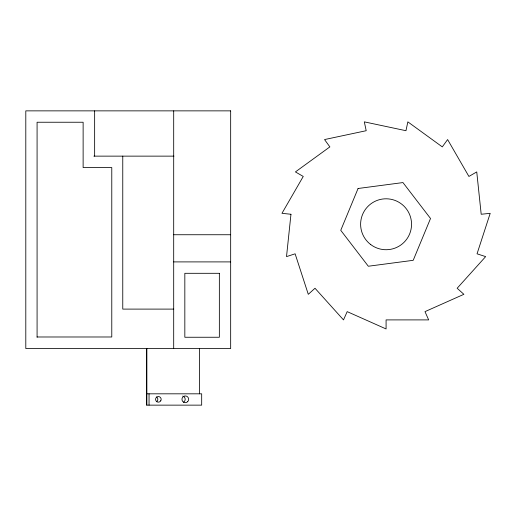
<?xml version="1.0" encoding="UTF-8"?>
<svg xmlns="http://www.w3.org/2000/svg" width="516" height="516" viewBox="0 0 516 516"><rect width="100%" height="100%" fill="white"/><g stroke="black" fill="none" stroke-linecap="round" stroke-linejoin="round"><path stroke-width="0.77" d="M93.86 156.135L173.944 156.135M173.692 234.741L230.665 234.741M173.692 261.902L230.665 261.902M173.692 309.103L122.763 309.103L122.763 156.135M37.081 336.987L111.779 336.987L111.779 167.565L83.128 167.565L83.128 122.24L37.081 122.24L37.081 337.251M146.86 393.818L201.679 393.818L201.679 405.137L146.609 405.137L146.609 348.545M199.486 348.545L199.486 393.818M173.692 110.863L173.692 348.545M149.047 393.818L149.047 405.137M146.86 348.545L146.86 405.137M94.641 110.863L94.641 156.135M156.445 396.92A2.812 2.793 -90 0 1 156.445 401.79M182.729 396.049A3.373 3.354 -90 0 1 183.535 402.228M290.966 214.263L286.515 256.613L295.126 253.814L308.284 294.314L315.005 288.257L343.501 319.901L347.184 311.632L386.084 328.95L386.084 319.901L428.667 319.901L424.984 311.632L463.884 294.314L457.157 288.257L485.653 256.613L477.042 253.814L490.2 213.321L481.196 214.263L476.745 171.918L468.909 176.44L447.617 139.565L442.296 146.886L407.846 121.86L405.969 130.709L364.315 121.86L366.199 130.709L324.545 139.565L329.866 146.886L295.416 171.918L303.253 176.44L281.968 213.321L290.966 214.263M358.072 188.495L340.753 230.323L368.321 266.237L413.206 260.316L430.525 218.487L402.957 182.574L358.072 188.495M230.665 110.863L25.8 110.863L25.8 348.545L230.665 348.545L230.665 110.863M219.352 273.306L184.831 273.306L184.831 337.251L219.352 337.251L219.352 273.306M160.786 400.758A2.812 2.793 -90 0 0 158.367 396.54A2.812 2.793 -90 0 0 155.948 400.758A2.812 2.793 -90 0 0 160.786 400.758M187.676 401.693A3.373 3.354 -90 0 0 186.166 396.049A3.373 3.354 -90 0 0 182.064 400.184A3.373 3.354 -90 0 0 187.676 401.693M370.746 244.59A25.465 25.465 0 0 0 411.355 227.382A25.465 25.465 0 0 0 376.145 200.814A25.465 25.465 0 0 0 370.746 244.59"/></g></svg>
